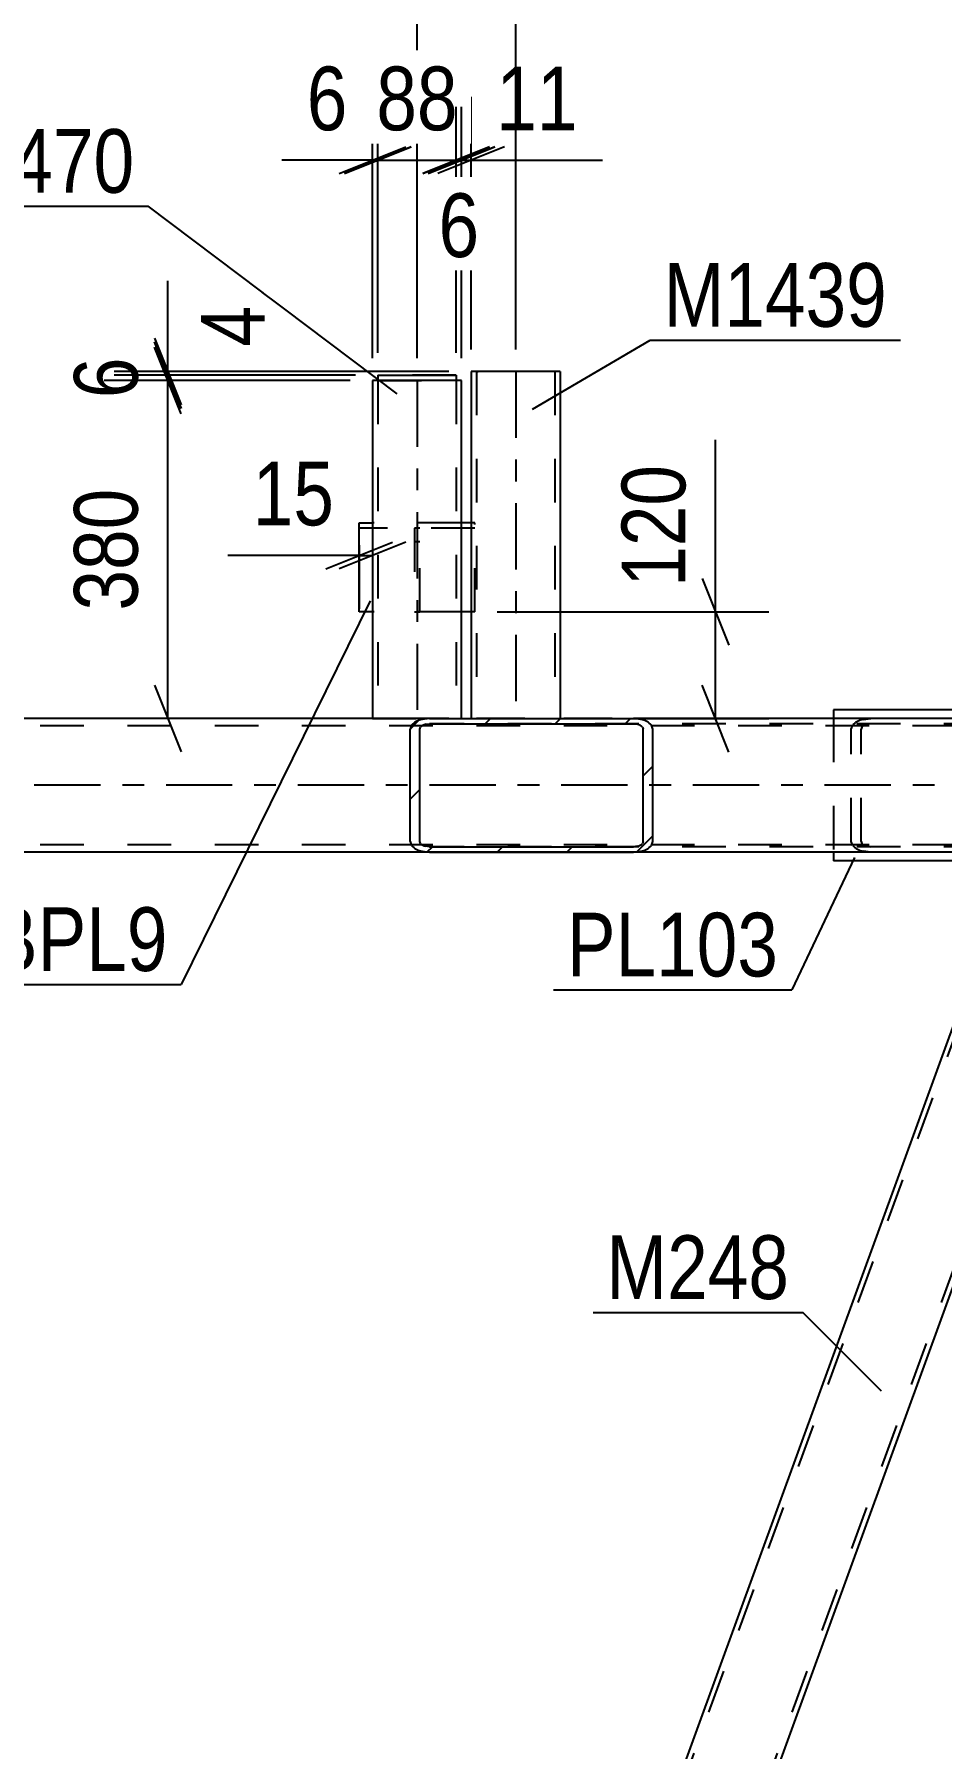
# Model space of a CAD drawing. Header units: millimetres. Extents: x -857 to 332, y -866 to -25.
# Drawn here: x -279.8 to -239, y -323.6 to -246.5 of the extents above; entities that cross this region are included whole.
import ezdxf

# ---------------------------------------------------------------- set-up
doc = ezdxf.new("R2010")
doc.units = ezdxf.units.MM
doc.linetypes.add('DXK_LINE_DOT2', pattern=[3.9198, 1.9599, -1.9599])
doc.linetypes.add('DXK_LINE_DOT3', pattern=[5.9187, 2.979, -0.9799, 0.9799, -0.9799])
doc.styles.add('Arial Narrow', font='ARIALN.TTF', dxfattribs={"height": 0.2})

# ---------------------------------------------------------------- blocks, each defined once
blk = doc.blocks.new('Part-570388934-1726 - 1255')
at = {"color": 7, "linetype": 'DXK_LINE_DOT2'}
for p, q in [((-262.496, -268.747), (-262.736, -268.747)), ((-262.736, -268.747), (-262.736, -272.507)), ((-262.496, -272.507), (-262.496, -268.747)), ((-262.736, -269.347), (-262.496, -269.347)), ((-262.736, -272.507), (-262.496, -272.507))]:
    blk.add_line(p, q, dxfattribs=at)
blk = doc.blocks.new('Part-570388934-1420 - 1255')
at = {"linetype": 'Continuous'}
h = blk.add_hatch(dxfattribs=at)
h.set_pattern_fill('', scale=0.7, style=0, pattern_type=0)
h.set_pattern_definition([(45, (-262.933, -277.7887), (-1.57154, 1.57154), [])])
h.paths.add_polyline_path([(-262.866, -277.605), (-262.933, -277.789), (-262.933, -282.829), (-262.866, -283.012), (-262.677, -283.168), (-262.394, -283.272), (-262.06, -283.309), (-252.888, -283.309), (-252.554, -283.272), (-252.271, -283.168), (-252.081, -283.012), (-252.015, -282.829), (-252.015, -277.789), (-252.081, -277.605), (-252.271, -277.449), (-252.554, -277.345), (-252.888, -277.309), (-262.06, -277.309), (-262.394, -277.345), (-262.677, -277.449)])
h.paths.add_polyline_path([(-262.227, -277.567), (-262.06, -277.549), (-252.888, -277.549), (-252.721, -277.567), (-252.58, -277.619), (-252.485, -277.697), (-252.452, -277.789), (-252.452, -282.829), (-252.485, -282.921), (-252.58, -282.998), (-252.721, -283.05), (-252.888, -283.069), (-262.06, -283.069), (-262.227, -283.05), (-262.368, -282.998), (-262.463, -282.921), (-262.496, -282.829), (-262.496, -277.789), (-262.463, -277.697), (-262.368, -277.619)])
at = {"color": 2, "linetype": 'Continuous'}
for p, q in [((-262.06, -277.309), (-262.394, -277.345)), ((-262.06, -277.309), (-252.888, -277.309)), ((-233.059, -277.309), (-252.888, -277.309)), ((-252.554, -277.345), (-252.888, -277.309)), ((-233.059, -277.309), (-232.725, -277.345)), ((-262.866, -277.605), (-262.933, -277.789)), ((-262.933, -282.829), (-262.933, -277.789)), ((-262.496, -277.789), (-262.463, -277.697)), ((-262.496, -282.829), (-262.496, -277.789)), ((-262.227, -277.567), (-262.06, -277.549)), ((-262.06, -277.549), (-252.888, -277.549)), ((-252.888, -277.549), (-252.721, -277.567)), ((-252.485, -277.697), (-252.452, -277.789)), ((-252.452, -282.829), (-252.452, -277.789)), ((-252.015, -277.789), (-252.081, -277.605)), ((-252.015, -282.829), (-252.015, -277.789)), ((-262.933, -282.829), (-262.866, -283.012)), ((-262.463, -282.921), (-262.496, -282.829)), ((-252.452, -282.829), (-252.485, -282.921)), ((-252.081, -283.012), (-252.015, -282.829)), ((-262.394, -283.272), (-262.06, -283.309)), ((-262.06, -283.069), (-262.227, -283.05)), ((-262.06, -283.069), (-252.888, -283.069)), ((-262.06, -283.309), (-252.888, -283.309)), ((-252.721, -283.05), (-252.888, -283.069)), ((-252.888, -283.309), (-252.554, -283.272)), ((-233.059, -283.309), (-252.888, -283.309)), ((-232.725, -283.272), (-233.059, -283.309))]:
    blk.add_line(p, q, dxfattribs=at)
at = {"color": 7, "linetype": 'DXK_LINE_DOT2'}
for p, q in [((-262.06, -277.309), (-252.888, -277.309)), ((-242.565, -277.345), (-242.231, -277.309)), ((-233.059, -277.549), (-262.06, -277.549)), ((-243.104, -277.789), (-243.037, -277.605)), ((-243.104, -282.829), (-243.104, -277.789)), ((-242.634, -277.697), (-242.667, -277.789)), ((-242.667, -282.829), (-242.667, -277.789)), ((-242.231, -277.549), (-242.398, -277.567)), ((-232.892, -277.567), (-233.059, -277.549)), ((-232.623, -277.789), (-232.656, -277.697)), ((-232.623, -282.829), (-232.623, -277.789)), ((-232.252, -277.605), (-232.228, -277.673)), ((-232.228, -277.673), (-232.186, -277.789)), ((-232.186, -282.829), (-232.186, -277.789)), ((-243.037, -283.012), (-243.104, -282.829)), ((-242.667, -282.829), (-242.634, -282.921)), ((-232.656, -282.921), (-232.623, -282.829)), ((-232.2, -282.868), (-232.252, -283.012)), ((-232.186, -282.829), (-232.2, -282.868)), ((-233.059, -283.069), (-262.06, -283.069)), ((-262.06, -283.309), (-252.888, -283.309)), ((-242.231, -283.309), (-242.565, -283.272)), ((-242.398, -283.05), (-242.231, -283.069)), ((-233.059, -283.069), (-232.892, -283.05))]:
    blk.add_line(p, q, dxfattribs=at)
at = {"color": 2, "linetype": 'Continuous'}
for centre, radius, start, end in [((-262.259, -278.151), 0.817, 99.51834, 138.06404), ((-252.689, -278.151), 0.817, 41.93612, 80.48182), ((-232.86, -278.151), 0.817, 53.48001, 80.48182), ((-262.159, -277.97), 0.409, 99.51834, 138.06404), ((-252.789, -277.97), 0.409, 41.93612, 80.48182), ((-262.259, -282.466), 0.817, 221.93612, 260.48182), ((-262.159, -282.648), 0.409, 221.93612, 260.48182), ((-252.789, -282.648), 0.409, 279.51834, 318.06404), ((-252.689, -282.466), 0.817, 279.51834, 318.06404), ((-232.86, -282.466), 0.817, 279.51834, 306.50761)]:
    blk.add_arc(centre, radius, start, end, dxfattribs=at)
at = {"color": 7, "linetype": 'DXK_LINE_DOT2'}
for centre, radius, start, end in [((-242.43, -278.151), 0.817, 99.51834, 138.06404), ((-242.33, -277.97), 0.409, 99.51834, 138.06404), ((-232.96, -277.97), 0.409, 41.93612, 80.48182), ((-232.86, -278.151), 0.817, 41.93612, 53.48001), ((-242.43, -282.466), 0.817, 221.93612, 260.48182), ((-242.33, -282.648), 0.409, 221.93612, 260.48182), ((-232.96, -282.648), 0.409, 279.51834, 318.06404), ((-232.86, -282.466), 0.817, 306.50761, 318.06404)]:
    blk.add_arc(centre, radius, start, end, dxfattribs=at)
blk = doc.blocks.new('Part-570388934-1441 - 1255')
at = {"color": 7, "linetype": 'DXK_LINE_DOT2'}
for p, q in [((-235.439, -283.309), (-278.752, -402.309)), ((-231.693, -283.309), (-275.006, -402.309))]:
    blk.add_line(p, q, dxfattribs=at)
at = {"color": 2, "linetype": 'Continuous'}
for p, q in [((-235.84, -283.709), (-278.861, -401.909)), ((-232.605, -286.515), (-274.604, -401.909))]:
    blk.add_line(p, q, dxfattribs=at)
blk = doc.blocks.new('Part-570388934-1661 - 1255')
at = {"color": 2, "linetype": 'Continuous'}
for p, q in [((-265.218, -272.507), (-265.218, -268.507)), ((-265.218, -268.507), (-264.618, -268.507)), ((-260.184, -268.507), (-260.618, -268.507)), ((-264.618, -272.507), (-265.218, -272.507)), ((-260.184, -272.507), (-260.618, -272.507))]:
    blk.add_line(p, q, dxfattribs=at)
at = {"color": 7, "linetype": 'DXK_LINE_DOT2'}
for p, q in [((-260.018, -268.747), (-265.218, -268.747)), ((-260.618, -268.507), (-264.618, -268.507)), ((-260.018, -268.507), (-260.184, -268.507)), ((-260.018, -272.507), (-260.018, -268.507)), ((-260.618, -272.507), (-264.618, -272.507)), ((-260.018, -272.507), (-260.184, -272.507))]:
    blk.add_line(p, q, dxfattribs=at)
blk = doc.blocks.new('Part-570388934-1570 - 1255')
at = {"color": 2, "linetype": 'Continuous'}
for p, q in [((-264.378, -261.867), (-264.378, -261.867)), ((-264.378, -261.867), (-260.858, -261.867)), ((-264.378, -261.867), (-264.378, -262.107)), ((-260.858, -261.867), (-260.858, -261.867)), ((-260.858, -261.867), (-260.858, -262.107))]:
    blk.add_line(p, q, dxfattribs=at)
at = {"color": 7, "linetype": 'DXK_LINE_DOT2'}
for p, q in [((-260.858, -261.867), (-264.378, -261.867)), ((-260.858, -262.107), (-264.378, -262.107)), ((-264.378, -262.107), (-260.858, -262.107)), ((-264.378, -262.107), (-264.378, -262.107)), ((-264.378, -262.107), (-264.378, -262.107)), ((-260.858, -262.107), (-260.858, -262.107)), ((-260.858, -262.107), (-260.858, -262.107))]:
    blk.add_line(p, q, dxfattribs=at)
blk = doc.blocks.new('Part-570388934-1709 - 1255')
at = {"color": 7, "linetype": 'DXK_LINE_DOT2'}
for p, q in [((-93.356, -277.309), (-754.709, -277.309)), ((-202.889, -277.309), (-262.063, -277.309)), ((-93.356, -277.629), (-783.56, -277.629)), ((-93.356, -282.989), (-783.56, -282.989)), ((-93.356, -283.309), (-687.73, -283.309)), ((-202.894, -283.309), (-243.904, -283.309))]:
    blk.add_line(p, q, dxfattribs=at)
at = {"color": 2, "linetype": 'Continuous'}
for p, q in [((-262.063, -277.309), (-288.023, -277.309)), ((-243.904, -283.309), (-306.182, -283.309))]:
    blk.add_line(p, q, dxfattribs=at)
at = {"color": 7, "linetype": 'DXK_LINE_DOT3'}
blk.add_line((-93.356, -280.309), (-783.56, -280.309), dxfattribs=at)
blk = doc.blocks.new('Part-570388934-1817 - 1255')
at = {"color": 2, "linetype": 'Continuous'}
for p, q in [((-260.618, -262.107), (-264.618, -262.107)), ((-264.618, -262.107), (-264.618, -277.309)), ((-260.618, -277.309), (-260.618, -262.107))]:
    blk.add_line(p, q, dxfattribs=at)
at = {"color": 7, "linetype": 'DXK_LINE_DOT2'}
for p, q in [((-264.378, -262.107), (-264.378, -277.312)), ((-264.378, -262.107), (-264.36, -262.107)), ((-260.858, -262.107), (-260.858, -277.312)), ((-264.618, -277.309), (-264.618, -277.312)), ((-264.618, -277.312), (-260.618, -277.312)), ((-260.618, -277.312), (-260.618, -277.309)), ((-260.618, -277.309), (-260.618, -277.312))]:
    blk.add_line(p, q, dxfattribs=at)
at = {"color": 7, "linetype": 'DXK_LINE_DOT3'}
blk.add_line((-262.618, -262.107), (-262.618, -277.312), dxfattribs=at)
blk = doc.blocks.new('Part-570388934-1968 - 1255')
at = {"color": 2, "linetype": 'Continuous'}
for p, q in [((-256.184, -261.708), (-260.184, -261.708)), ((-260.184, -261.708), (-260.184, -277.309)), ((-256.184, -261.708), (-256.184, -277.309))]:
    blk.add_line(p, q, dxfattribs=at)
at = {"color": 7, "linetype": 'DXK_LINE_DOT2'}
for p, q in [((-259.944, -261.708), (-259.944, -277.311)), ((-259.944, -261.708), (-259.926, -261.708)), ((-259.926, -261.708), (-259.888, -261.708)), ((-259.888, -261.708), (-259.874, -261.708)), ((-256.424, -261.708), (-256.424, -277.311)), ((-260.184, -277.309), (-260.184, -277.311)), ((-260.184, -277.311), (-256.184, -277.311)), ((-256.184, -277.311), (-256.184, -277.309)), ((-256.184, -277.309), (-256.184, -277.311))]:
    blk.add_line(p, q, dxfattribs=at)
at = {"color": 7, "linetype": 'DXK_LINE_DOT3'}
blk.add_line((-258.184, -261.708), (-258.184, -277.311), dxfattribs=at)
blk = doc.blocks.new('Part-570388934-2103 - 1255')
at = {"color": 2, "linetype": 'Continuous'}
for p, q in [((-243.904, -276.909), (-243.904, -277.309)), ((-221.047, -276.909), (-243.904, -276.909)), ((-221.047, -276.909), (-221.047, -277.309)), ((-243.904, -283.309), (-243.904, -283.709)), ((-221.047, -283.309), (-221.047, -283.709)), ((-221.047, -283.709), (-243.904, -283.709))]:
    blk.add_line(p, q, dxfattribs=at)
at = {"color": 7, "linetype": 'DXK_LINE_DOT2'}
for p, q in [((-243.904, -277.309), (-243.904, -283.309)), ((-221.047, -277.309), (-221.047, -283.309))]:
    blk.add_line(p, q, dxfattribs=at)
blk = doc.blocks.new('StraightDimension-570388934-3366 - 1255')
at = {"color": 7, "linetype": 'Continuous'}
for p, q in [((-274.419, -260.367), (-273.219, -263.367)), ((-273.219, -263.607), (-274.419, -260.607)), ((-265.378, -261.867), (-276.669, -261.867)), ((-273.819, -262.107), (-273.819, -261.867)), ((-265.618, -262.107), (-276.669, -262.107))]:
    blk.add_line(p, q, dxfattribs=at)
at = {"color": 0}
blk.add_wipeout([(-274.569, -260.473), (-278.769, -260.473), (-278.769, -263.501), (-274.569, -263.501)], dxfattribs=at)
at = {"color": 3, "style": 'Arial Narrow'}
blk.add_text('6', height=2.863, rotation=90.00021, dxfattribs=at).set_placement((-275.169, -262.901))
blk = doc.blocks.new('StraightDimension-570388934-2766 - 1255')
at = {"color": 7, "linetype": 'Continuous'}
for p, q in [((-258.184, -260.708), (-258.184, -220.311)), ((-218.184, -261.668), (-218.184, -224.811)), ((-256.684, -234.652), (-259.684, -235.852)), ((-219.684, -235.852), (-216.684, -234.652)), ((-258.184, -235.252), (-218.184, -235.252))]:
    blk.add_line(p, q, dxfattribs=at)
at = {"color": 0}
blk.add_wipeout([(-233.928, -234.502), (-233.928, -230.302), (-242.441, -230.302), (-242.441, -234.502)], dxfattribs=at)
at = {"color": 3, "style": 'Arial Narrow'}
blk.add_text('1000', height=2.8633, dxfattribs=at).set_placement((-241.841, -233.902))
at = {"color": 0, "linetype": 'Continuous'}
blk.add_wipeout([(-218.785, -224.211), (-222.985, -224.211), (-222.984, -234.552), (-218.784, -234.552)], dxfattribs=at)
at = {"color": 3, "linetype": 'Continuous', "style": 'Arial Narrow'}
blk.add_text('14134', height=2.8633, rotation=90.00021, dxfattribs=at).set_placement((-219.384, -233.952))
blk = doc.blocks.new('StraightDimension-570388934-3293 - 1255')
at = {"color": 7, "linetype": 'Continuous'}
for p, q in [((-260.618, -261.107), (-260.618, -249.359)), ((-260.184, -260.708), (-260.184, -249.359)), ((-262.118, -252.809), (-259.118, -251.609)), ((-258.684, -251.609), (-261.684, -252.809)), ((-260.618, -252.209), (-260.184, -252.209)), ((-260.184, -252.209), (-254.278, -252.209)), ((-260.184, -252.209), (-254.278, -252.209))]:
    blk.add_line(p, q, dxfattribs=at)
at = {"color": 0}
blk.add_wipeout([(-254.803, -251.459), (-254.803, -247.259), (-259.659, -247.259), (-259.659, -251.459)], dxfattribs=at)
at = {"color": 3, "style": 'Arial Narrow'}
blk.add_text('11', height=2.8633, dxfattribs=at).set_placement((-259.059, -250.859))
blk = doc.blocks.new('StraightDimension-570388934-2755 - 1255')
at = {"color": 7, "linetype": 'Continuous'}
for p, q in [((-298.184, -261.668), (-298.184, -220.311)), ((-262.618, -261.107), (-262.618, -220.311)), ((-296.684, -234.652), (-299.684, -235.852)), ((-264.118, -235.852), (-261.118, -234.652)), ((-298.184, -235.252), (-262.618, -235.252))]:
    blk.add_line(p, q, dxfattribs=at)
at = {"color": 0, "linetype": 'Continuous'}
blk.add_wipeout([(-263.218, -219.711), (-267.418, -219.711), (-267.418, -230.052), (-263.218, -230.052)], dxfattribs=at)
at = {"color": 0}
blk.add_wipeout([(-277.059, -234.502), (-277.059, -230.302), (-283.743, -230.302), (-283.743, -234.502)], dxfattribs=at)
at = {"color": 3, "linetype": 'Continuous', "style": 'Arial Narrow'}
blk.add_text('13024', height=2.8633, rotation=90.00021, dxfattribs=at).set_placement((-263.818, -229.452))
at = {"color": 3, "style": 'Arial Narrow'}
blk.add_text('889', height=2.8633, dxfattribs=at).set_placement((-283.143, -233.902))
blk = doc.blocks.new('StraightDimension-570388934-2761 - 1255')
at = {"color": 7, "linetype": 'Continuous'}
for p, q in [((-262.618, -261.107), (-262.618, -220.311)), ((-258.184, -260.708), (-258.184, -220.311)), ((-264.118, -235.852), (-261.118, -234.652)), ((-256.684, -234.652), (-259.684, -235.852)), ((-262.618, -235.252), (-258.184, -235.252))]:
    blk.add_line(p, q, dxfattribs=at)
at = {"color": 0}
blk.add_wipeout([(-257.059, -234.502), (-257.059, -230.302), (-263.743, -230.302), (-263.743, -234.502)], dxfattribs=at)
at = {"color": 3, "style": 'Arial Narrow'}
blk.add_text('111', height=2.8633, dxfattribs=at).set_placement((-263.143, -233.902))
at = {"color": 0, "linetype": 'Continuous'}
blk.add_wipeout([(-258.785, -219.711), (-262.985, -219.711), (-262.984, -230.052), (-258.784, -230.052)], dxfattribs=at)
at = {"color": 3, "linetype": 'Continuous', "style": 'Arial Narrow'}
blk.add_text('13134', height=2.8633, rotation=90.00021, dxfattribs=at).set_placement((-259.384, -229.452))
blk = doc.blocks.new('StraightDimension-570388934-3263 - 1255')
at = {"color": 7, "linetype": 'Continuous'}
for p, q in [((-264.618, -261.107), (-264.618, -249.359)), ((-264.378, -260.867), (-264.378, -249.359)), ((-266.118, -252.809), (-263.118, -251.609)), ((-262.878, -251.609), (-265.878, -252.809)), ((-264.618, -252.209), (-268.696, -252.209)), ((-264.618, -252.209), (-268.696, -252.209)), ((-264.618, -252.209), (-264.378, -252.209))]:
    blk.add_line(p, q, dxfattribs=at)
at = {"color": 0}
blk.add_wipeout([(-265.143, -251.459), (-265.143, -247.259), (-268.171, -247.259), (-268.171, -251.459)], dxfattribs=at)
at = {"color": 3, "style": 'Arial Narrow'}
blk.add_text('6', height=2.863, dxfattribs=at).set_placement((-267.571, -250.859))
blk = doc.blocks.new('StraightDimension-570388934-3273 - 1255')
at = {"color": 7, "linetype": 'Continuous'}
for p, q in [((-264.378, -260.867), (-264.378, -249.359)), ((-260.858, -260.867), (-260.858, -249.359)), ((-265.878, -252.809), (-262.878, -251.609)), ((-259.358, -251.609), (-262.358, -252.809)), ((-264.378, -252.209), (-260.858, -252.209))]:
    blk.add_line(p, q, dxfattribs=at)
at = {"color": 0}
blk.add_wipeout([(-260.19, -251.459), (-260.19, -247.259), (-265.046, -247.259), (-265.046, -251.459)], dxfattribs=at)
at = {"color": 3, "style": 'Arial Narrow'}
blk.add_text('88', height=2.8633, dxfattribs=at).set_placement((-264.446, -250.859))
blk = doc.blocks.new('StraightDimension-570388934-3283 - 1255')
at = {"color": 7, "linetype": 'Continuous'}
for p, q in [((-260.858, -260.867), (-260.858, -249.809)), ((-260.618, -261.107), (-260.618, -249.809)), ((-262.358, -252.809), (-259.358, -251.609)), ((-259.118, -251.609), (-262.118, -252.809)), ((-260.858, -252.209), (-260.618, -252.209))]:
    blk.add_line(p, q, dxfattribs=at)
at = {"color": 0}
blk.add_wipeout([(-259.224, -257.159), (-259.224, -252.959), (-262.252, -252.959), (-262.252, -257.159)], dxfattribs=at)
at = {"color": 3, "style": 'Arial Narrow'}
blk.add_text('6', height=2.863, dxfattribs=at).set_placement((-261.652, -256.559))
blk = doc.blocks.new('StraightDimension-570388934-3346 - 1255')
at = {"color": 7, "linetype": 'Continuous'}
for p, q in [((-273.219, -263.607), (-274.419, -260.607)), ((-265.618, -262.107), (-276.669, -262.107)), ((-273.819, -277.311), (-273.819, -262.107)), ((-274.419, -275.811), (-273.219, -278.811)), ((-261.184, -277.311), (-276.669, -277.311))]:
    blk.add_line(p, q, dxfattribs=at)
at = {"color": 0}
blk.add_wipeout([(-274.569, -266.367), (-278.769, -266.367), (-278.769, -273.051), (-274.569, -273.051)], dxfattribs=at)
at = {"color": 3, "style": 'Arial Narrow'}
blk.add_text('380', height=2.8633, rotation=90.00021, dxfattribs=at).set_placement((-275.169, -272.451))
blk = doc.blocks.new('StraightDimension-570388934-3356 - 1255')
at = {"color": 7, "linetype": 'Continuous'}
for p, q in [((-273.819, -261.708), (-273.819, -257.63)), ((-273.819, -261.708), (-273.819, -257.63)), ((-274.419, -260.208), (-273.219, -263.208)), ((-273.219, -263.367), (-274.419, -260.367)), ((-261.184, -261.708), (-276.219, -261.708)), ((-265.378, -261.867), (-276.219, -261.867)), ((-273.819, -261.867), (-273.819, -261.708))]:
    blk.add_line(p, q, dxfattribs=at)
at = {"color": 0}
blk.add_wipeout([(-268.869, -258.155), (-273.069, -258.155), (-273.069, -261.183), (-268.869, -261.183)], dxfattribs=at)
at = {"color": 3, "style": 'Arial Narrow'}
blk.add_text('4', height=2.863, rotation=90.00021, dxfattribs=at).set_placement((-269.469, -260.583))
blk = doc.blocks.new('StraightDimension-570388934-3377 - 1255')
at = {"color": 7, "linetype": 'Continuous'}
for p, q in [((-249.211, -272.507), (-249.211, -264.772)), ((-249.211, -272.507), (-249.211, -264.772)), ((-249.811, -271.007), (-248.611, -274.007)), ((-259.018, -272.507), (-246.811, -272.507)), ((-249.211, -277.312), (-249.211, -272.507)), ((-248.611, -278.812), (-249.811, -275.812)), ((-259.618, -277.312), (-246.811, -277.312))]:
    blk.add_line(p, q, dxfattribs=at)
at = {"color": 0}
blk.add_wipeout([(-249.961, -265.297), (-254.161, -265.297), (-254.161, -271.982), (-249.961, -271.982)], dxfattribs=at)
at = {"color": 3, "style": 'Arial Narrow'}
blk.add_text('120', height=2.8633, rotation=90.00021, dxfattribs=at).set_placement((-250.561, -271.382))
blk = doc.blocks.new('StraightDimension-570388934-3388 - 1255')
at = {"color": 7, "linetype": 'Continuous'}
for p, q in [((-266.718, -270.572), (-263.718, -269.372)), ((-263.118, -269.372), (-266.118, -270.572)), ((-265.218, -269.507), (-265.218, -272.372)), ((-264.618, -269.507), (-264.618, -272.372)), ((-265.218, -269.972), (-271.124, -269.972)), ((-265.218, -269.972), (-271.124, -269.972)), ((-265.218, -269.972), (-264.618, -269.972))]:
    blk.add_line(p, q, dxfattribs=at)
at = {"color": 0}
blk.add_wipeout([(-265.743, -269.222), (-265.743, -265.022), (-270.599, -265.022), (-270.599, -269.222)], dxfattribs=at)
at = {"color": 3, "style": 'Arial Narrow'}
blk.add_text('15', height=2.8633, dxfattribs=at).set_placement((-269.999, -268.622))
blk = doc.blocks.new('Mark-570388934-1437 - 1255')
at = {"color": 30, "linetype": 'Continuous'}
for p in [(-254.71, -304.007), (-241.751, -307.542)]:
    blk.add_line(p, (-245.287, -304.007), dxfattribs=at)
at = {"color": 0}
blk.add_wipeout([(-245.887, -303.407), (-245.887, -300.407), (-254.11, -300.407), (-254.11, -303.407)], dxfattribs=at)
blk.add_wipeout([(-245.887, -303.407), (-245.887, -300.407), (-254.11, -300.407), (-254.11, -303.407)], dxfattribs=at)
at = {"color": 3, "style": 'Arial Narrow'}
blk.add_text('M248', height=2.8633, dxfattribs=at).set_placement((-254.11, -303.407))
blk = doc.blocks.new('Mark-570388934-1657 - 1255')
at = {"color": 30, "linetype": 'Continuous'}
for p in [(-264.727, -272.017), (-282.455, -289.258)]:
    blk.add_line(p, (-273.216, -289.258), dxfattribs=at)
at = {"color": 0}
blk.add_wipeout([(-273.816, -288.658), (-273.816, -285.658), (-281.855, -285.658), (-281.855, -288.658)], dxfattribs=at)
blk.add_wipeout([(-273.816, -288.658), (-273.816, -285.658), (-281.855, -285.658), (-281.855, -288.658)], dxfattribs=at)
at = {"color": 3, "style": 'Arial Narrow'}
blk.add_text('BPL9', height=2.8633, dxfattribs=at).set_placement((-281.855, -288.658))
blk = doc.blocks.new('Mark-570388934-1813 - 1255')
at = {"color": 30, "linetype": 'Continuous'}
for p in [(-285.957, -254.27), (-263.516, -262.711)]:
    blk.add_line(p, (-274.705, -254.27), dxfattribs=at)
at = {"color": 0}
blk.add_wipeout([(-275.305, -253.67), (-275.305, -250.67), (-285.357, -250.67), (-285.357, -253.67)], dxfattribs=at)
blk.add_wipeout([(-275.305, -253.67), (-275.305, -250.67), (-285.357, -250.67), (-285.357, -253.67)], dxfattribs=at)
at = {"color": 3, "style": 'Arial Narrow'}
blk.add_text('M1470', height=2.8633, dxfattribs=at).set_placement((-285.357, -253.67))
blk = doc.blocks.new('Mark-570388934-1964 - 1255')
at = {"color": 30, "linetype": 'Continuous'}
for p, q in [((-257.435, -263.405), (-252.141, -260.293)), ((-252.141, -260.293), (-240.89, -260.293))]:
    blk.add_line(p, q, dxfattribs=at)
at = {"color": 0}
blk.add_wipeout([(-241.49, -259.693), (-241.49, -256.693), (-251.541, -256.693), (-251.541, -259.693)], dxfattribs=at)
blk.add_wipeout([(-241.49, -259.693), (-241.49, -256.693), (-251.541, -256.693), (-251.541, -259.693)], dxfattribs=at)
at = {"color": 3, "style": 'Arial Narrow'}
blk.add_text('M1439', height=2.8633, dxfattribs=at).set_placement((-251.541, -259.693))
blk = doc.blocks.new('Mark-570388934-2099 - 1255')
at = {"color": 30, "linetype": 'Continuous'}
for p in [(-242.954, -283.556), (-256.485, -289.502)]:
    blk.add_line(p, (-245.781, -289.502), dxfattribs=at)
at = {"color": 0}
blk.add_wipeout([(-246.381, -288.902), (-246.381, -285.902), (-255.885, -285.902), (-255.885, -288.902)], dxfattribs=at)
blk.add_wipeout([(-246.381, -288.902), (-246.381, -285.902), (-255.885, -285.902), (-255.885, -288.902)], dxfattribs=at)
at = {"color": 3, "style": 'Arial Narrow'}
blk.add_text('PL103', height=2.8633, dxfattribs=at).set_placement((-255.885, -288.902))

msp = doc.modelspace()

# ---------------------------------------------------------------- block references
for name in ['StraightDimension-570388934-3366 - 1255', 'Part-570388934-1570 - 1255', 'Part-570388934-1968 - 1255', 'Part-570388934-1817 - 1255', 'Part-570388934-1661 - 1255', 'Part-570388934-1726 - 1255', 'Part-570388934-1709 - 1255', 'Part-570388934-1420 - 1255', 'Part-570388934-2103 - 1255', 'Part-570388934-1441 - 1255']:
    msp.add_blockref(name, (0, 0))

# ---------------------------------------------------------------- next in the draw order: block references
for name in ['StraightDimension-570388934-2766 - 1255', 'StraightDimension-570388934-3377 - 1255', 'Mark-570388934-2099 - 1255', 'Mark-570388934-1437 - 1255']:
    msp.add_blockref(name, (0, 0))

# ---------------------------------------------------------------- next in the draw order: block references
msp.add_blockref('StraightDimension-570388934-3293 - 1255', (0, 0))

# ---------------------------------------------------------------- next in the draw order: block references
msp.add_blockref('StraightDimension-570388934-2755 - 1255', (0, 0))

# ---------------------------------------------------------------- next in the draw order: block references
msp.add_blockref('StraightDimension-570388934-2761 - 1255', (0, 0))

# ---------------------------------------------------------------- next in the draw order: block references
for name in ['StraightDimension-570388934-3263 - 1255', 'Mark-570388934-1964 - 1255']:
    msp.add_blockref(name, (0, 0))

# ---------------------------------------------------------------- next in the draw order: block references
msp.add_blockref('StraightDimension-570388934-3273 - 1255', (0, 0))

# ---------------------------------------------------------------- next in the draw order: block references
msp.add_blockref('StraightDimension-570388934-3283 - 1255', (0, 0))

# ---------------------------------------------------------------- next in the draw order: block references
msp.add_blockref('StraightDimension-570388934-3346 - 1255', (0, 0))

# ---------------------------------------------------------------- next in the draw order: block references
for name in ['StraightDimension-570388934-3356 - 1255', 'StraightDimension-570388934-3388 - 1255']:
    msp.add_blockref(name, (0, 0))

# ---------------------------------------------------------------- next in the draw order: block references
for name in ['Mark-570388934-1813 - 1255', 'Mark-570388934-1657 - 1255']:
    msp.add_blockref(name, (0, 0))

doc.saveas('drawing.dxf')
